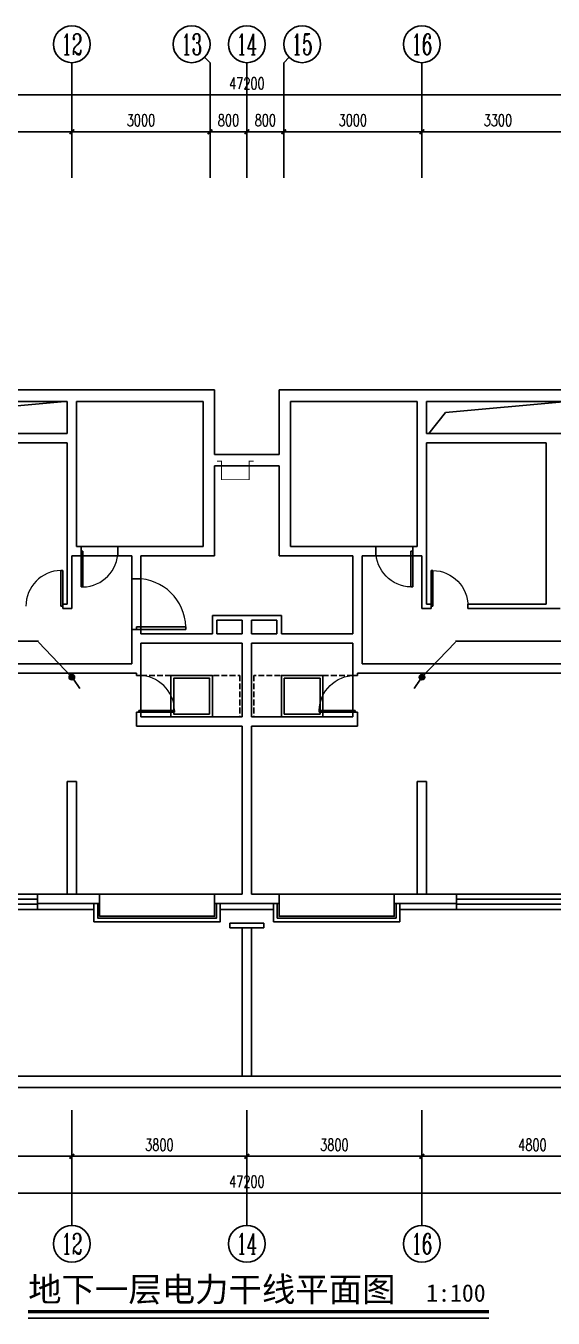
# Model space of a CAD drawing. Extents: x 4483303 to 4539489, y -357872 to -329812.
# Drawn here: x 4506002 to 4517452, y -357872 to -329812 of the extents above; entities that cross this region are included whole.
import ezdxf
from ezdxf.enums import TextEntityAlignment as Align

# ---------------------------------------------------------------- set-up
doc = ezdxf.new("R2010")
doc.units = 0
doc.header["$LTSCALE"] = 1000
doc.header["$MEASUREMENT"] = 0
doc.linetypes.add('DASH', pattern=[0.35, 0.25, -0.1])
for name, color, linetype in [('LAYER3', 7, 'Continuous'), ('SURFACE', 6, 'Continuous'), ('图层1', 7, 'Continuous')]:
    doc.layers.add(name, color=color, linetype=linetype)
doc.styles.add('_TCH_AXIS', font='COMPLEX', dxfattribs={"bigfont": 'GBCBIG'})
doc.styles.add('_TCH_DIM_T3', font='SIMPLEX', dxfattribs={"width": 0.705882, "bigfont": 'GBCBIG'})
doc.styles.add('宋体1.0', font='')
doc.styles.get('宋体1.0').set_extended_font_data('SimSun')

# ---------------------------------------------------------------- blocks, each defined once
blk = doc.blocks.new('_ArchTick')
at = {"color": 0, "linetype": 'ByBlock', "const_width": 0.4}
blk.add_lwpolyline([(-0.5, -0.5), (0.5, 0.5)], dxfattribs=at)
blk = doc.blocks.new('$TCHSYS$WIN2D')
for p, q in [((-0.5, 0.5), (0.5, 0.5)), ((0.5, 0.167), (-0.5, 0.167)), ((0.5, -0.167), (-0.5, -0.167)), ((-0.5, -0.5), (0.5, -0.5))]:
    blk.add_line(p, q)
blk = doc.blocks.new('$DorLib2D$00000001')
for p, q in [((0.45, 0.975), (0.5, 0.975)), ((0.45, 0), (0.45, 0.975)), ((0.5, 0), (0.5, 0.975)), ((0.5, 0), (0.45, 0))]:
    blk.add_line(p, q)
at = {"lineweight": 13}
blk.add_arc((0.475, 0), 0.975, 91.4693, 180, dxfattribs=at)
blk = doc.blocks.new('$TCHSYS$DOOR2D')
for p, q in [((0.45, 0.975), (0.5, 0.975)), ((0.45, 0), (0.45, 0.975)), ((0.5, 0), (0.5, 0.975)), ((0.5, 0), (0.45, 0))]:
    blk.add_line(p, q)
at = {"lineweight": 13}
blk.add_arc((0.475, 0), 0.975, 91.4693, 180, dxfattribs=at)

msp = doc.modelspace()

# ---------------------------------------------------------------- hatches: boundary and pattern name
at = {"layer": 'LAYER3'}
h = msp.add_hatch(color=0, dxfattribs=at)
edge = h.paths.add_edge_path()
edge.add_arc((4507000, -343952), 60, 0, 360)
h = msp.add_hatch(color=0, dxfattribs=at)
edge = h.paths.add_edge_path()
edge.add_arc((4514604, -343952), 60, 0, 360)

# ---------------------------------------------------------------- linework, layer by layer
at = {"color": 7}
for p, q in [((4509885, -330495), (4510002, -330612)), ((4511719, -330495), (4511602, -330612)), ((4507002, -333112), (4507002, -330612)), ((4510002, -333112), (4510002, -330612)), ((4510802, -333112), (4510802, -330612)), ((4511602, -333112), (4511602, -330612)), ((4514602, -333112), (4514602, -330612)), ((4487202, -331312), (4534402, -331312)), ((4507002, -333112), (4507002, -331862)), ((4507002, -333112), (4507002, -331862)), ((4510002, -333112), (4510002, -331862)), ((4510002, -333112), (4510002, -331862)), ((4510802, -333112), (4510802, -331862)), ((4510802, -333112), (4510802, -331862)), ((4511602, -333112), (4511602, -331862)), ((4511602, -333112), (4511602, -331862)), ((4514602, -333112), (4514602, -331862)), ((4514602, -333112), (4514602, -331862)), ((4503702, -332112), (4507002, -332112)), ((4507002, -332112), (4510002, -332112)), ((4510002, -332112), (4510802, -332112)), ((4510802, -332112), (4511602, -332112)), ((4511602, -332112), (4514602, -332112)), ((4514602, -332112), (4517902, -332112)), ((4503852, -337716), (4507002, -337716)), ((4507002, -337716), (4510102, -337716)), ((4510102, -337716), (4510102, -339116)), ((4511502, -337716), (4511502, -339116)), ((4514602, -337716), (4511502, -337716)), ((4517752, -337716), (4514602, -337716)), ((4503802, -337966), (4506902, -337966)), ((4506902, -337966), (4506902, -338666)), ((4507102, -337966), (4507102, -338766)), ((4507102, -337966), (4509852, -337966)), ((4509852, -337966), (4509852, -339266)), ((4511752, -337966), (4511752, -339266)), ((4514502, -337966), (4511752, -337966)), ((4514502, -337966), (4514502, -338766)), ((4517802, -337966), (4514702, -337966)), ((4514702, -337966), (4514702, -338666)), ((4504202, -338666), (4506902, -338666)), ((4517402, -338666), (4514702, -338666)), ((4517802, -338666), (4517402, -338666)), ((4504302, -338866), (4506902, -338866)), ((4506902, -338866), (4506902, -341216)), ((4507102, -338766), (4507102, -341116)), ((4514502, -338766), (4514502, -341116)), ((4514702, -338866), (4514702, -341216)), ((4517302, -338866), (4514702, -338866)), ((4517302, -338866), (4517302, -342366)), ((4510102, -339116), (4511502, -339116)), ((4509852, -339266), (4509852, -341116)), ((4510102, -339366), (4511502, -339366)), ((4510102, -339366), (4510102, -341316)), ((4511502, -339366), (4511502, -341316)), ((4511752, -339266), (4511752, -341116)), ((4507202, -341116), (4507102, -341116)), ((4508002, -341116), (4507202, -341116)), ((4507202, -341316), (4507202, -341116)), ((4508402, -341116), (4508002, -341116)), ((4508002, -341116), (4508002, -341316)), ((4509852, -341116), (4508402, -341116)), ((4511752, -341116), (4513202, -341116)), ((4513602, -341116), (4513202, -341116)), ((4513602, -341116), (4514402, -341116)), ((4513602, -341316), (4513602, -341116)), ((4514502, -341116), (4514402, -341116)), ((4514402, -341116), (4514402, -341316)), ((4506902, -341216), (4506902, -342366)), ((4507002, -341316), (4507002, -342466)), ((4507002, -341316), (4507202, -341316)), ((4508002, -341316), (4507202, -341316)), ((4508002, -341316), (4508302, -341316)), ((4508302, -341316), (4508302, -341816)), ((4508502, -341816), (4508502, -341316)), ((4510102, -341316), (4508502, -341316)), ((4511502, -341316), (4513102, -341316)), ((4513102, -341316), (4513102, -343016)), ((4513302, -341316), (4513302, -343116)), ((4513302, -341316), (4513602, -341316)), ((4513602, -341316), (4514402, -341316)), ((4514402, -341316), (4514602, -341316)), ((4514602, -341316), (4514602, -342466)), ((4514702, -341216), (4514702, -342366)), ((4508302, -341816), (4508502, -341816)), ((4508302, -341816), (4508302, -342916)), ((4508502, -341816), (4508502, -342916)), ((4506902, -342366), (4506802, -342366)), ((4506802, -342366), (4506802, -342466)), ((4506802, -342466), (4507002, -342466)), ((4514602, -342466), (4514802, -342466)), ((4514802, -342366), (4514702, -342366)), ((4514802, -342466), (4514802, -342366)), ((4517302, -342366), (4515602, -342366)), ((4515602, -342366), (4515602, -342466)), ((4515602, -342466), (4517402, -342466)), ((4517402, -342466), (4517602, -342466)), ((4510052, -343016), (4510052, -342616)), ((4510802, -342616), (4510052, -342616)), ((4510152, -343016), (4510152, -342716)), ((4510702, -342716), (4510152, -342716)), ((4510702, -342716), (4510702, -343016)), ((4511552, -342616), (4510802, -342616)), ((4510902, -342716), (4510902, -343016)), ((4511452, -342716), (4510902, -342716)), ((4511452, -343016), (4511452, -342716)), ((4511552, -343016), (4511552, -342616)), ((4508502, -342916), (4508302, -342916)), ((4508302, -342916), (4508302, -343116)), ((4508302, -343116), (4508302, -343666)), ((4508502, -343016), (4508502, -342916)), ((4508502, -343016), (4510052, -343016)), ((4510152, -343016), (4510702, -343016)), ((4511452, -343016), (4510902, -343016)), ((4513102, -343016), (4511552, -343016)), ((4513302, -343116), (4513302, -343666)), ((4508502, -343216), (4510052, -343216)), ((4508502, -343216), (4508502, -343766)), ((4510052, -343216), (4510702, -343216)), ((4510702, -343216), (4510702, -344816)), ((4510902, -343216), (4510902, -344816)), ((4511552, -343216), (4510902, -343216)), ((4513102, -343216), (4511552, -343216)), ((4513102, -343216), (4513102, -343766)), ((4508302, -343666), (4503302, -343666)), ((4518302, -343666), (4513302, -343666)), ((4503302, -343866), (4508402, -343866)), ((4508402, -343866), (4508402, -343916)), ((4508402, -343916), (4508502, -343916)), ((4508502, -343916), (4508502, -343766)), ((4508502, -343916), (4508502, -344716)), ((4513102, -343766), (4513102, -343916)), ((4513102, -343916), (4513202, -343916)), ((4513102, -343916), (4513102, -344716)), ((4513202, -343866), (4518302, -343866)), ((4513202, -343916), (4513202, -343866)), ((4508502, -344716), (4508402, -344716)), ((4508402, -344716), (4508402, -345016)), ((4508502, -344816), (4508502, -344716)), ((4510702, -344816), (4508502, -344816)), ((4510902, -344816), (4513102, -344816)), ((4513202, -344716), (4513102, -344716)), ((4513102, -344716), (4513102, -344816)), ((4513202, -345016), (4513202, -344716)), ((4510702, -345016), (4508402, -345016)), ((4510702, -345016), (4510702, -348666)), ((4510902, -345016), (4513202, -345016)), ((4510902, -345016), (4510902, -348666)), ((4506902, -346216), (4506902, -348666)), ((4507102, -346216), (4506902, -346216)), ((4507102, -346216), (4507102, -348666)), ((4514502, -346216), (4514502, -348666)), ((4514702, -346216), (4514502, -346216)), ((4514702, -346216), (4514702, -348666)), ((4507602, -348666), (4506252, -348666)), ((4506252, -348666), (4506252, -348866)), ((4507102, -348666), (4506902, -348666)), ((4507602, -348866), (4507602, -348666)), ((4510102, -348666), (4507602, -348666)), ((4510702, -348666), (4510102, -348666)), ((4510102, -348666), (4510102, -348866)), ((4511502, -348666), (4510902, -348666)), ((4511502, -348866), (4511502, -348666)), ((4511502, -348666), (4514002, -348666)), ((4515352, -348666), (4514002, -348666)), ((4514002, -348666), (4514002, -348866)), ((4514702, -348666), (4514502, -348666)), ((4515352, -348866), (4515352, -348666)), ((4506252, -348866), (4507602, -348866)), ((4510102, -348866), (4510802, -348866)), ((4510802, -348866), (4511502, -348866)), ((4514002, -348866), (4515352, -348866)), ((4510432, -349296), (4511172, -349296)), ((4510432, -349296), (4510432, -349396)), ((4511172, -349296), (4511172, -349396)), ((4510432, -349396), (4511172, -349396)), ((4510702, -349396), (4510702, -352616)), ((4510902, -349396), (4510702, -349396)), ((4510902, -349396), (4510902, -352616)), ((4499002, -352616), (4510802, -352616)), ((4510802, -352616), (4522602, -352616)), ((4499002, -352866), (4510802, -352866)), ((4510802, -352866), (4522602, -352866)), ((4507002, -353358), (4507002, -355858)), ((4507002, -353358), (4507002, -354608)), ((4507002, -353358), (4507002, -354608)), ((4510802, -353358), (4510802, -355858)), ((4510802, -353358), (4510802, -354608)), ((4510802, -353358), (4510802, -354608)), ((4514602, -353358), (4514602, -355858)), ((4514602, -353358), (4514602, -354608)), ((4514602, -353358), (4514602, -354608)), ((4502202, -354358), (4507002, -354358)), ((4507002, -354358), (4510802, -354358)), ((4510802, -354358), (4514602, -354358)), ((4514602, -354358), (4519402, -354358)), ((4487202, -355158), (4534402, -355158))]:
    msp.add_line(p, q, dxfattribs=at)
for points in [[(4503852, -338666), (4504218, -338204), (4506852, -337966)], [(4514752, -338666), (4515118, -338204), (4517752, -337966)], [(4507482, -348866), (4507482, -349266), (4510222, -349266), (4510222, -348866)], [(4507562, -348866), (4507562, -349186), (4510142, -349186), (4510142, -348866)], [(4507602, -348866), (4507602, -349146), (4510102, -349146), (4510102, -348866)], [(4511382, -348866), (4511382, -349266), (4514122, -349266), (4514122, -348866)], [(4511462, -348866), (4511462, -349186), (4514042, -349186), (4514042, -348866)], [(4511502, -348866), (4511502, -349146), (4514002, -349146), (4514002, -348866)], [(4506052, -357872), (4516057, -357872)]]:
    msp.add_lwpolyline(points, dxfattribs=at)
for points, const_width in [([(4510952, -339266), (4510852, -339266), (4510852, -339666), (4510252, -339666), (4510252, -339266), (4510152, -339266)], 20), ([(4506052, -357732), (4516057, -357732)], 70)]:
    msp.add_lwpolyline(points, dxfattribs=dict(at, const_width=const_width))
at = {"color": 7, "linetype": 'DASH', "ltscale": 0.5}
for points in [[(4508502, -343916), (4510652, -343916), (4510652, -344816), (4508502, -344816)], [(4513102, -343916), (4510952, -343916), (4510952, -344816), (4513102, -344816)]]:
    msp.add_lwpolyline(points, close=True, dxfattribs=at)
at = {"color": 7}
for points in [[(4510052, -344816), (4509152, -344816), (4509152, -343916), (4510052, -343916)], [(4509992, -344756), (4509212, -344756), (4509212, -343976), (4509992, -343976)], [(4511552, -344816), (4512452, -344816), (4512452, -343916), (4511552, -343916)], [(4511612, -344756), (4512392, -344756), (4512392, -343976), (4511612, -343976)]]:
    msp.add_lwpolyline(points, close=True, dxfattribs=at)
for centre in [(4507002, -330212), (4509602, -330212), (4510802, -330212), (4512002, -330212), (4514602, -330212), (4507002, -356258), (4510802, -356258), (4514602, -356258)]:
    msp.add_circle(centre, 400, dxfattribs=at)
at = {"layer": 'LAYER3', "color": 0}
for p, q in [((4507035, -344001), (4507172, -344197)), ((4514569, -344001), (4514432, -344197))]:
    msp.add_line(p, q, dxfattribs=at)
for points in [[(4507172, -344197, 0, 40, 0), (4507084, -344071, 40, 40, 0)], [(4514432, -344197, 0, 40, 0), (4514520, -344071, 40, 40, 0)]]:
    msp.add_lwpolyline(points, format="xyseb", dxfattribs=at)
for centre in [(4507000, -343952), (4514604, -343952)]:
    msp.add_circle(centre, 60, dxfattribs=at)
at = {"layer": 'SURFACE'}
for p, q in [((4506252, -348996), (4506252, -348866)), ((4507482, -348996), (4506252, -348996)), ((4510802, -348996), (4510222, -348996)), ((4510802, -348996), (4511382, -348996)), ((4514122, -348996), (4515352, -348996)), ((4515352, -348996), (4515352, -348866))]:
    msp.add_line(p, q, dxfattribs=at)
at = {"layer": '图层1', "color": 4}
for p, q in [((4494031, -343172), (4506274, -343172)), ((4527573, -343172), (4515330, -343172)), ((4506274, -343195), (4507000, -343952)), ((4515330, -343195), (4514604, -343952))]:
    msp.add_line(p, q, dxfattribs=at)

# ---------------------------------------------------------------- block references
at = {"color": 7, "xscale": 100, "yscale": 100, "zscale": 100}
for p in [(4507002, -332112), (4510002, -332112), (4510802, -332112), (4511602, -332112), (4514602, -332112), (4507002, -354358), (4510802, -354358), (4514602, -354358)]:
    msp.add_blockref('_ArchTick', p, dxfattribs=at)
at = {"color": 7}
for name, p, xscale, yscale, zscale, rotation in [('_ArchTick', (4507002, -332112), 100, 100, 100, 180), ('_ArchTick', (4510002, -332112), 100, 100, 100, 180), ('_ArchTick', (4510802, -332112), 100, 100, 100, 180), ('_ArchTick', (4511602, -332112), 100, 100, 100, 180), ('_ArchTick', (4514602, -332112), 100, 100, 100, 180), ('$TCHSYS$DOOR2D', (4507602, -341216), 800, 800, 200, 180.0000000001739), ('$TCHSYS$DOOR2D', (4514002, -341216), 800, -800, 200, 359.9999999998261), ('$DorLib2D$00000001', (4506402, -342416), -800, -800, 100, 179.9999998146186), ('$DorLib2D$00000001', (4515202, -342416), -800, 800, 100, 1.853813202e-07), ('$DorLib2D$00000001', (4508402, -342366), 1100, 1100, 200, 270.0000000005336), ('$TCHSYS$DOOR2D', (4508452, -344316), 800, 800, 100, 270.0000000007888), ('$TCHSYS$DOOR2D', (4513152, -344316), 800, -800, 100, 269.9999999992112), ('$TCHSYS$WIN2D', (4505027, -348831), -2449.984826057713, -330, 330, 180.0000000000155), ('$TCHSYS$WIN2D', (4516577, -348831), -2449.984826057713, 330, 330, 359.9999999999845), ('_ArchTick', (4507002, -354358), 100, 100, 100, 180), ('_ArchTick', (4510802, -354358), 100, 100, 100, 180), ('_ArchTick', (4514602, -354358), 100, 100, 100, 180)]:
    msp.add_blockref(name, p, dxfattribs=dict(at, xscale=xscale, yscale=yscale, zscale=zscale, rotation=rotation))

# ---------------------------------------------------------------- texts
at = {"color": 7, "style": '_TCH_AXIS'}
for s, width, p, p2 in [('12', 0.724138, (4506776, -330438), (4507228, -330438)), ('13', 0.724138, (4509376, -330438), (4509828, -330438)), ('14', 0.677419, (4510576, -330438), (4511028, -330438)), ('15', 0.724138, (4511776, -330438), (4512228, -330438)), ('16', 0.724138, (4514376, -330438), (4514828, -330438)), ('12', 0.724138, (4506776, -356485), (4507228, -356485)), ('14', 0.677419, (4510576, -356485), (4511028, -356485)), ('16', 0.724138, (4514376, -356485), (4514828, -356485))]:
    msp.add_text(s, height=452.5, dxfattribs=dict(at, width=width)).set_placement(p, p2, align=Align.FIT)
at = {"color": 7, "style": '宋体1.0'}
for s, height, p in [('地下一层电力干线平面图', 531.65, (4506052, -357512)), ('1:100', 379.7, (4514695, -357515))]:
    msp.add_text(s, height=height, dxfattribs=at).set_placement(p)
at = {"color": 7, "char_height": 255, "attachment_point": 5, "style": '_TCH_DIM_T3'}
for s, insert in [('\\A1;47200', (4510802, -331062)), ('\\A1;3000', (4508502, -331862)), ('\\A1;800', (4510402, -331862)), ('\\A1;800', (4511202, -331862)), ('\\A1;3000', (4513102, -331862)), ('\\A1;3300', (4516252, -331862)), ('\\A1;3800', (4508902, -354108)), ('\\A1;3800', (4512702, -354108)), ('\\A1;4800', (4517002, -354108)), ('\\A1;47200', (4510802, -354908))]:
    msp.add_mtext(s, dxfattribs=dict(at, insert=insert))

doc.saveas('drawing.dxf')
